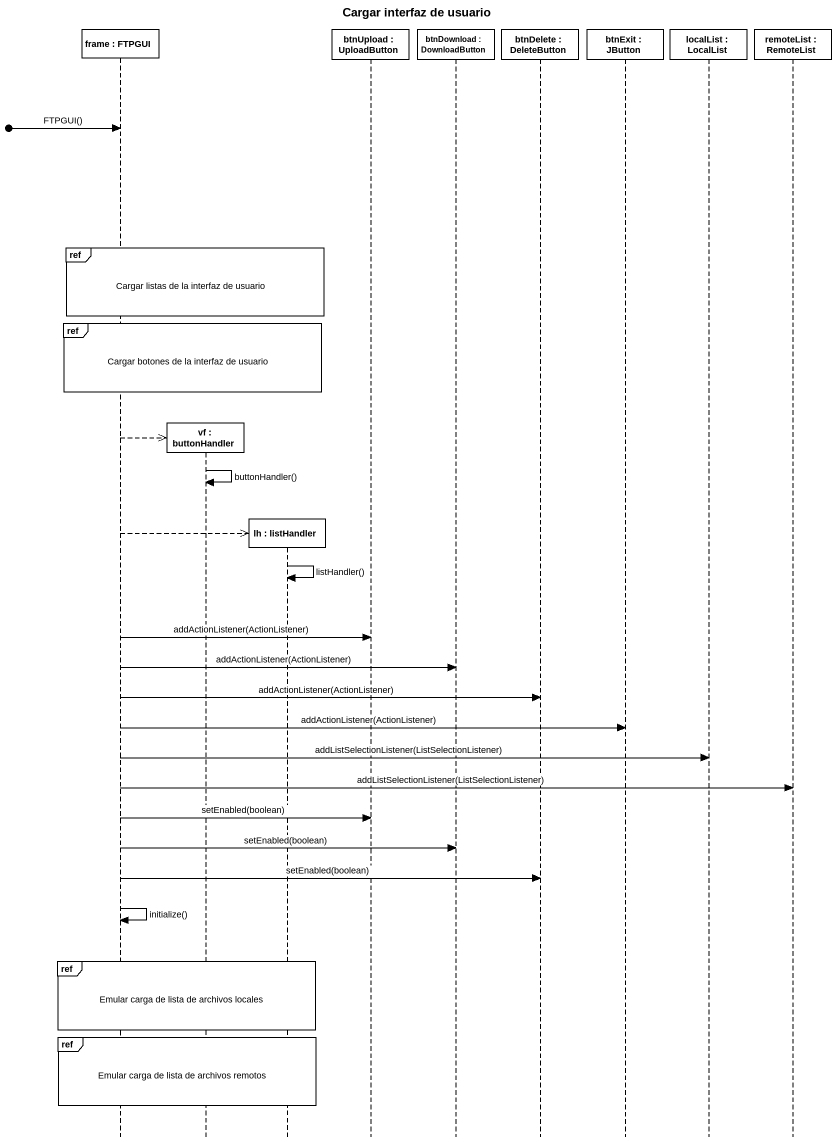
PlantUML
@startuml
title Cargar interfaz de usuario
hide footbox
participant "frame : FTPGUI" as frame_
participant "vf : buttonHandler" as vf
participant "lh : listHandler" as lh
participant "btnUpload : UploadButton" as btnUpload
participant "btnDownload : DownloadButton" as btnDownload
participant "btnDelete : DeleteButton" as btnDelete
participant "btnExit : JButton" as btnExit
participant "localList : LocalList" as localList
participant "remoteList : RemoteList" as remoteList

[o-> frame_ : FTPGUI()
ref over frame_, vf, lh : Cargar listas de la interfaz de usuario
ref over frame_, vf, lh : Cargar botones de la interfaz de usuario
frame_ -->> vf **
vf -> vf : buttonHandler()
frame_ -->> lh **
lh -> lh : listHandler()
frame_ -> btnUpload : addActionListener(ActionListener)
frame_ -> btnDownload : addActionListener(ActionListener)
frame_ -> btnDelete : addActionListener(ActionListener)
frame_ -> btnExit : addActionListener(ActionListener)
frame_ -> localList : addListSelectionListener(ListSelectionListener)
frame_ -> remoteList : addListSelectionListener(ListSelectionListener)
frame_ -> btnUpload : setEnabled(boolean)
frame_ -> btnDownload : setEnabled(boolean)
frame_ -> btnDelete : setEnabled(boolean)
frame_ -> frame_ : initialize()
ref over frame_, vf, lh : Emular carga de lista de archivos locales
ref over frame_, vf, lh : Emular carga de lista de archivos remotos
@enduml
